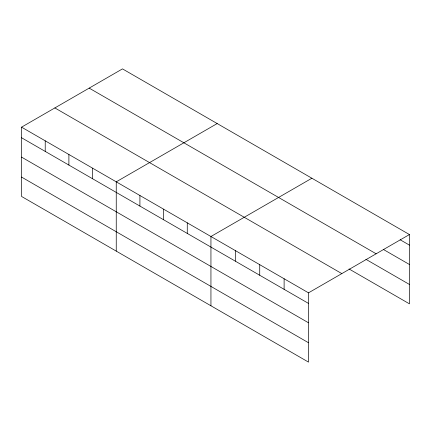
<?xml version="1.0" encoding="UTF-8"?>
<svg xmlns="http://www.w3.org/2000/svg" width="431" height="431" viewBox="0 0 431 431"><rect width="100%" height="100%" fill="white"/><g stroke="black" fill="none" stroke-linecap="round" stroke-linejoin="round"><path stroke-width="0.65" d="M308.51 322.787L308.51 292.838L21.55 127.161L21.55 196.444L308.51 362.115L308.51 322.787L21.55 157.11M349.051 268.966L409.45 303.839L409.45 234.556L122.49 68.885L21.55 127.161M217.186 123.557L116.246 181.834L116.246 251.117M311.882 178.229L210.942 236.506L210.942 305.784M308.51 292.838L409.45 234.556M400.157 239.771L409.45 245.137M383.315 249.42L409.45 264.505M89.179 88.118L376.139 253.789M365.892 259.317L409.45 284.465M54.861 107.933L341.821 273.604M21.55 137.742L308.51 303.413M21.55 177.071L308.51 342.742M284.115 278.755L284.115 289.33M259.726 264.672L259.726 275.247M235.331 250.589L235.331 261.17M187.269 222.838L187.269 233.419M163.591 209.17L163.591 219.751M139.919 195.502L139.919 206.083M92.573 168.165L92.573 178.746M68.895 154.497L68.895 165.078M45.223 140.829L45.223 151.41"/></g></svg>
